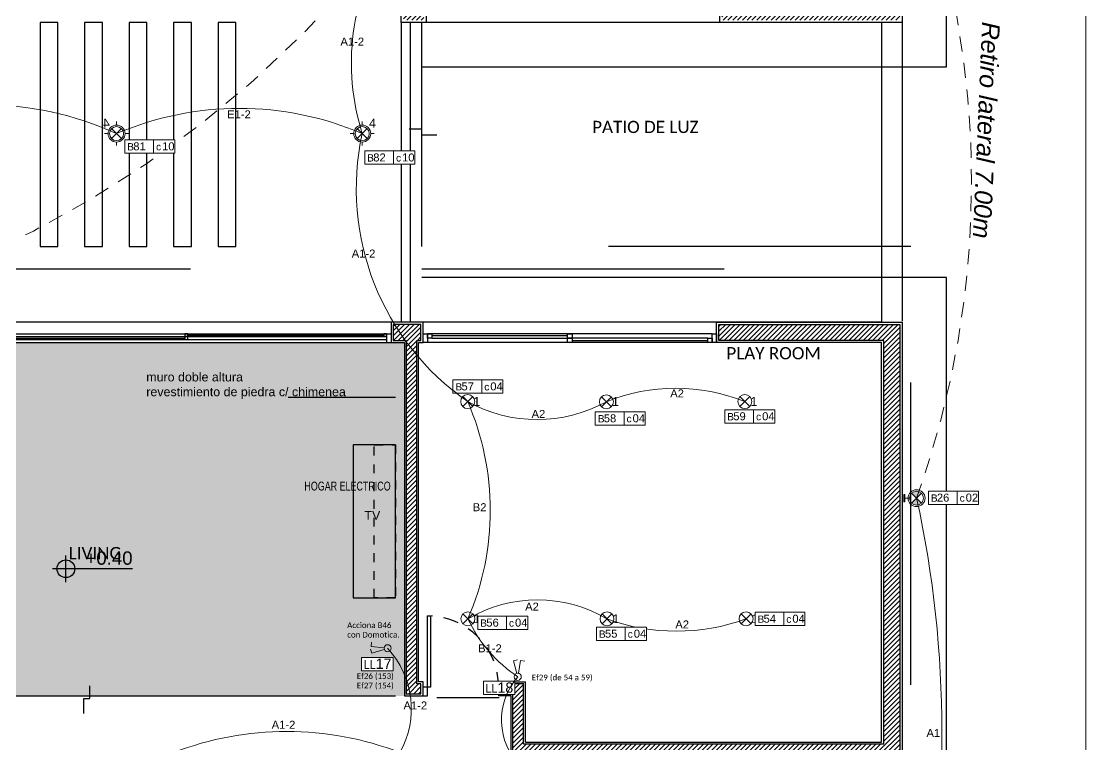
# Model space of a CAD drawing. Header units: millimetres. Extents: x 430 to 1353, y -204 to 152.
# Drawn here: x 656.76 to 668.73, y -53.11 to -44.97 of the extents above; entities that cross this region are included whole.
import ezdxf
from ezdxf.enums import TextEntityAlignment as Align

# ---------------------------------------------------------------- set-up
doc = ezdxf.new("R2010")
doc.units = ezdxf.units.MM
doc.linetypes.add('DASHED', pattern=[0.3, 0.17, -0.13])
doc.linetypes.add('HIDDENX3', pattern=[0.15, 0.1, -0.05])
doc.layers.get('0').update_dxf_attribs({"color": 250})
for name, color, linetype in [('A Eq. Fijo', 252, 'Continuous'), ('AN - Designacion Corte 1-50', 252, 'Continuous'), ('AN - Designacion Nivel 1-50', 252, 'Continuous'), ('AN - Texto 1-125', 252, 'Continuous'), ('AN - Texto 1-50', 252, 'Continuous'), ('AR - Carpinteria', 252, 'Continuous'), ('AR - Ht', 252, 'Continuous'), ('AR - Proyeccion', 252, 'DASHED'), ('AR - Vista 05', 252, 'Continuous'), ('AR - Vista 1', 252, 'Continuous'), ('AR - Vista 2', 252, 'Continuous'), ('AR - Vista 4', 252, 'Continuous'), ('ER-AA', 252, 'HIDDENX3'), ('ND- ESPACIOS', 253, 'Continuous')]:
    doc.layers.add(name, color=color, linetype=linetype)
for name, color, linetype, lineweight in [('ND-Apliques', 1, 'Continuous', 15), ('ND-GLOBAL_Notas', 252, 'Continuous', 9), ('ND-IUG-C10', 152, 'Continuous', 13), ('ND-IUG-C2', 150, 'Continuous', 13), ('ND-IUG-C3', 82, 'Continuous', 13), ('ND-IUG-C4', 190, 'Continuous', 13), ('ND-IUG-C6', 173, 'Continuous', 13), ('ND-LL_Num', 7, 'Continuous', 9), ('ND-Llaves', 92, 'Continuous', 9), ('ND-texto', 251, 'Continuous', 15), ('ND-TUG-C9', 201, 'Continuous', 30), ('vista', 252, 'Continuous', 15)]:
    doc.layers.add(name, color=color, linetype=linetype, lineweight=lineweight)
doc.styles.add('1', font='arial.ttf')
doc.styles.add('1.50 txt especificaciones', font='tahoma.ttf', dxfattribs={"height": 0.075})
doc.styles.add('50-TXT', font='GOTHIC.TTF', dxfattribs={"width": 0.75, "height": 0.1})
doc.styles.add('Arial', font='arial.ttf')
doc.styles.add('IMPLANTACION', font='arial.ttf', dxfattribs={"height": 0.3})
doc.styles.get("Standard").update_dxf_attribs({"font": 'arial.ttf'})
doc.styles.add('Texto 1 50', font='arial.ttf', dxfattribs={"height": 0.1})
doc.styles.add('Texto Simbolos 1 50', font='arial.ttf', dxfattribs={"height": 0.15})

# ---------------------------------------------------------------- blocks, each defined once
blk = doc.blocks.new('Aplique para techo exterior')
for p, q in [((0, 0.095), (0, 0.135)), ((-0.095, 0), (-0.135, 0)), ((-0.056, -0.056), (0.056, 0.056)), ((-0.056, 0.056), (0.056, -0.056)), ((0.095, 0), (0.135, 0)), ((0, -0.095), (0, -0.135))]:
    blk.add_line(p, q)
for radius in [0.0953, 0.0786]:
    blk.add_circle((0, 0), radius)
at = {"insert": (0.076, 0.167), "char_height": 0.1, "attachment_point": 1, "style": 'IMPLANTACION'}
blk.add_mtext_dynamic_manual_height_columns('4', width=0.07241, gutter_width=1.5, heights=[0], dxfattribs=at)
blk = doc.blocks.new('Aplique_ext_caja 7x7')
for p, q in [((-0.056, 0.056), (0.056, -0.056)), ((-0.056, -0.056), (0.056, 0.056))]:
    blk.add_line(p, q)
blk.add_circle((0, 0), 0.0786)
blk = doc.blocks.new('*U462')
blk.add_blockref('Aplique_ext_caja 7x7', (0, 0))
at = {"insert": (0.063, 0.052), "char_height": 0.1, "attachment_point": 1, "style": 'IMPLANTACION'}
blk.add_mtext_dynamic_manual_height_columns('1', width=0.08011, gutter_width=0.558, heights=[0], dxfattribs=at)
blk = doc.blocks.new('*U463')
blk.add_blockref('Aplique_ext_caja 7x7', (0, 0))
at = {"insert": (0.063, 0.052), "char_height": 0.1, "attachment_point": 1, "style": 'IMPLANTACION'}
blk.add_mtext_dynamic_manual_height_columns('1', width=0.08011, gutter_width=0.558, heights=[0], dxfattribs=at)
blk = doc.blocks.new('*U464')
blk.add_blockref('Aplique_ext_caja 7x7', (0, 0))
at = {"insert": (0.063, 0.052), "char_height": 0.1, "attachment_point": 1, "style": 'IMPLANTACION'}
blk.add_mtext_dynamic_manual_height_columns('1', width=0.08011, gutter_width=0.558, heights=[0], dxfattribs=at)
blk = doc.blocks.new('*U396')
blk.add_blockref('Aplique_ext_caja 7x7', (0, 0))
at = {"insert": (0.063, 0.052), "char_height": 0.1, "attachment_point": 1, "style": 'IMPLANTACION'}
blk.add_mtext_dynamic_manual_height_columns('1', width=0.08011, gutter_width=0.558, heights=[0], dxfattribs=at)
blk = doc.blocks.new('*U397')
blk.add_blockref('Aplique_ext_caja 7x7', (0, 0))
at = {"insert": (0.063, 0.052), "char_height": 0.1, "attachment_point": 1, "style": 'IMPLANTACION'}
blk.add_mtext_dynamic_manual_height_columns('1', width=0.08011, gutter_width=0.558, heights=[0], dxfattribs=at)
blk = doc.blocks.new('*U398')
blk.add_blockref('Aplique_ext_caja 7x7', (0, 0))
at = {"insert": (0.063, 0.052), "char_height": 0.1, "attachment_point": 1, "style": 'IMPLANTACION'}
blk.add_mtext_dynamic_manual_height_columns('1', width=0.08011, gutter_width=0.558, heights=[0], dxfattribs=at)
blk = doc.blocks.new('Aplieque_Cielo-tierra')
h = blk.add_hatch(color=256)
h.dxf.hatch_style = 1
h.paths.add_polyline_path([(0, 0.143), (-0.055, 0.199, 0.293406), (-0.073, 0.116, 0.107717), (-0.055, 0.088)])
h.paths.add_polyline_path([(0.074, 0.171, 0.107717), (0.056, 0.199), (0, 0.143), (0.056, 0.088, 0.293406)])
for p, q in [((-0.055, 0.199), (0.056, 0.088)), ((-0.055, 0.088), (0.056, 0.199)), ((-0.041, 0), (0.041, 0)), ((0, 0.065), (0, 0.012))]:
    blk.add_line(p, q)
blk.add_lwpolyline([(-0.041, 0), (0.041, 0), (0.041, 0.012), (-0.041, 0.012)], close=True)
for radius in [0.0953, 0.0786]:
    blk.add_circle((0, 0.143), radius)
blk = doc.blocks.new('N_Boca')
at = {"ltscale": 0.5}
blk.add_wipeout([(0, 0.15), (0.324, 0.15), (0.324, 0), (0, 0)], dxfattribs=at)
blk.add_lwpolyline([(0, 0.15), (0.324, 0.15), (0.324, 0), (0, 0)], close=True, dxfattribs=at)
at = {"ltscale": 0.5, "insert": (0.028, 0.113), "char_height": 0.0816, "attachment_point": 1, "style": '1'}
blk.add_mtext_dynamic_manual_height_columns('B', width=0.06653, gutter_width=2.041, heights=[0], dxfattribs=at)
at = {"ltscale": 0.5, "style": '1'}
blk.add_attdef('BOCA', (0.096, 0.032), '', height=0.09, dxfattribs=at)
blk = doc.blocks.new('Llave_2_puntos')
for points in [[(0, 0.11), (0, 0.256), (0.048, 0.256)], [(0.017, 0.106), (0.077, 0.24), (0.121, 0.22)]]:
    blk.add_lwpolyline(points)
blk.add_circle((0, 0.07), 0.04)
blk = doc.blocks.new('N_Llave')
at = {"ltscale": 0.5}
blk.add_wipeout([(0, 0), (0.353, 0), (0.353, 0.15), (0, 0.15)], dxfattribs=at)
blk.add_wipeout([(0, 0), (0.353, 0), (0.353, 0.15), (0, 0.15)], dxfattribs=at)
blk.add_lwpolyline([(0, 0), (0.353, 0), (0.353, 0.15), (0, 0.15)], close=True, dxfattribs=at)
at = {"ltscale": 0.5, "insert": (0.023, 0.02), "char_height": 0.1, "attachment_point": 7, "style": '1.50 txt especificaciones'}
blk.add_mtext_dynamic_manual_height_columns('LL', width=0.02479, gutter_width=0.278, heights=[0], dxfattribs=at)
at = {"ltscale": 0.5, "style": '1'}
blk.add_attdef('00', text='', height=1, dxfattribs=at).set_placement((0.157, 0.021), (0.336, 0.021), align=Align.ALIGNED)
blk = doc.blocks.new('*U491')
blk.add_lwpolyline([(0.05, 0.1), (0.05, 0.9), (0.083, 0.9), (0.083, 0.1)], close=True)
for points in [[(0, 0), (0.05, 0), (0.05, 0.1), (0, 0.1)], [(0.9, 0), (0.85, 0), (0.85, 0.1), (0.9, 0.1)]]:
    blk.add_lwpolyline(points)
at = {"color": 8, "linetype": 'DASHED'}
blk.add_arc((0.05, 0.1), 0.8, 360, 90, dxfattribs=at)
blk = doc.blocks.new('*U98')
for p, q in [((0, 0.1), (6.85, 0.1)), ((0, 0.1), (0, 0)), ((0, 0), (6.85, 0)), ((0.05, 0.1), (0.05, 0)), ((0.05, 0.067), (6.8, 0.067)), ((0.05, 0.033), (6.8, 0.033)), ((6.8, 0.1), (6.8, 0)), ((6.85, 0.1), (6.85, 0))]:
    blk.add_line(p, q)
at = {"color": 8}
for p, q in [((0.083, 0.017), (2.283, 0.017)), ((2.317, 0.05), (4.533, 0.05)), ((4.567, 0.083), (6.767, 0.083))]:
    blk.add_line(p, q, dxfattribs=at)
for points in [[(0.083, 0), (0.05, 0), (0.05, 0.033), (0.083, 0.033)], [(2.283, 0.033), (2.317, 0.033), (2.317, 0.067), (2.283, 0.067)], [(2.283, 0), (2.317, 0), (2.317, 0.033), (2.283, 0.033)], [(4.533, 0.067), (4.567, 0.067), (4.567, 0.1), (4.533, 0.1)], [(4.533, 0.033), (4.567, 0.033), (4.567, 0.067), (4.533, 0.067)], [(6.767, 0.067), (6.8, 0.067), (6.8, 0.1), (6.767, 0.1)]]:
    blk.add_lwpolyline(points, close=True)
blk = doc.blocks.new('*U494')
at = {"color": 8}
for p, q in [((1.625, 0.025), (0.1, 0.025)), ((1.675, 0.075), (3.2, 0.075))]:
    blk.add_line(p, q, dxfattribs=at)
at = {"layer": 'AR - Carpinteria'}
for p, q in [((0.05, 0.1), (3.25, 0.1)), ((0.05, 0), (3.25, 0)), ((0.1, 0.05), (1.625, 0.05)), ((3.2, 0.05), (1.675, 0.05))]:
    blk.add_line(p, q, dxfattribs=at)
for points in [[(0, 0), (0.05, 0), (0.05, 0.1), (0, 0.1)], [(0.05, 0), (0.1, 0), (0.1, 0.05), (0.05, 0.05)], [(1.675, 0.1), (1.625, 0.1), (1.625, 0.05), (1.675, 0.05)], [(1.625, 0), (1.675, 0), (1.675, 0.05), (1.625, 0.05)], [(3.25, 0.1), (3.2, 0.1), (3.2, 0.05), (3.25, 0.05)], [(3.25, 0), (3.3, 0), (3.3, 0.1), (3.25, 0.1)]]:
    blk.add_lwpolyline(points, close=True, dxfattribs=at)
blk = doc.blocks.new('PLANTA BAJA')
at = {"layer": 'AR - Ht', "true_color": 0x383838, "transparency": 33554610}
h = blk.add_hatch(dxfattribs=at)
h.set_pattern_fill('ANSI31', color=250, scale=0.012)
h.set_pattern_definition([(45, (-605.2518, -51.777135), (-0.0269407684, 0.0269407684), [])])
h.paths.add_polyline_path([(23.605, 24.735), (23.425, 24.735), (23.425, 24.69), (22.52, 24.69), (22.52, 24.63), (22.759, 24.63), (22.759, 24.58), (22.52, 24.58), (22.52, 24.52), (23.425, 24.52), (23.425, 24.45), (23.605, 24.45)])
h.paths.add_polyline_path([(18.205, 30.805), (18.025, 30.805), (18.025, 30.625), (18.205, 30.625)])
h.paths.add_polyline_path([(0.205, 16.225), (1.215, 16.225), (1.215, 16.405), (0.025, 16.405), (0.025, 10.52), (0.205, 10.52), (0.205, 11.89), (0.205, 13.002), (1.197, 13.002), (1.197, 13.068), (0.517, 13.068), (0.517, 13.118), (1.197, 13.118), (1.197, 13.182), (0.205, 13.182), (0.205, 14.957), (0.82, 14.957), (0.82, 15.077), (0.205, 15.077)])
h.paths.add_polyline_path([(4.45, 16.405), (2.165, 16.405), (2.165, 16.225), (3.625, 16.225), (3.625, 13.182), (2.638, 13.182), (2.638, 13.118), (3.318, 13.118), (3.318, 13.068), (2.638, 13.068), (2.638, 13.002), (3.625, 13.002), (3.625, 12.015), (3.805, 12.015), (3.805, 16.225), (4.45, 16.225)])
h.paths.add_polyline_path([(7.455, 16.405), (5.5, 16.405), (5.5, 16.225), (7.455, 16.225)])
h.paths.add_polyline_path([(7.34, 11.005), (3.805, 11.005), (3.805, 11.075), (3.625, 11.075), (3.625, 10.825), (4.155, 10.825), (4.155, 8.47), (3.625, 8.47), (3.625, 8.35), (4.275, 8.35), (4.275, 10.825), (7.22, 10.825), (7.22, 7.405), (7.225, 7.405), (7.225, 0.025), (7.405, 0.025), (7.405, 7.225), (7.475, 7.225), (7.475, 7.405), (7.34, 7.405)])
h.paths.add_polyline_path([(3.805, 7.405), (2.615, 7.405), (2.615, 7.815), (2.495, 7.815), (2.495, 7.405), (0.205, 7.405), (0.205, 7.96), (0.025, 7.96), (0.025, 0.025), (0.205, 0.025), (0.205, 7.225), (3.805, 7.225)])
h.paths.add_polyline_path([(11.69, 7.405), (9.89, 7.405), (9.725, 7.405), (9.725, 7.225), (11.69, 7.225)])
h.paths.add_polyline_path([(14.62, 11.005), (10.81, 11.005), (10.81, 10.825), (14.62, 10.825)])
h.paths.add_polyline_path([(18.225, 11.005), (15.875, 11.005), (15.875, 10.825), (18.055, 10.825), (18.055, 9.505), (17.475, 9.505), (17.475, 9.175), (17.215, 9.175), (17.215, 9.055), (18.055, 9.055), (18.055, 7.405), (17.47, 7.405), (17.47, 7.225), (18.035, 7.225), (18.195, 7.225), (18.22, 7.225), (18.22, 7.405), (18.175, 7.405), (18.175, 10.825), (18.225, 10.825)])
h.paths.add_polyline_path([(18.055, 9.425), (18.055, 9.175), (17.555, 9.175), (17.555, 9.425)], flags=16)
h.paths.add_polyline_path([(16.42, 7.405), (16.375, 7.405), (16.375, 9.95), (16.255, 9.95), (16.255, 7.405), (13.74, 7.405), (13.74, 7.225), (14.29, 7.225), (14.29, 5.415), (14.74, 5.415), (14.74, 7.225), (16.395, 7.225), (16.42, 7.225)])
h.paths.add_polyline_path([(23.605, 16.405), (21.57, 16.405), (21.57, 16.225), (23.425, 16.225), (23.425, 11.685), (19.375, 11.685), (19.375, 12.365), (19.255, 12.365), (19.17, 12.365), (19.17, 12.245), (19.255, 12.245), (19.255, 11.005), (19.165, 11.005), (19.165, 10.825), (19.375, 10.825), (19.375, 11.565), (23.425, 11.565), (23.425, 7.405), (21.57, 7.405), (21.57, 7.225), (23.605, 7.225)])
h.paths.add_polyline_path([(18.22, 16.405), (17.91, 16.405), (17.91, 16.225), (18.055, 16.225), (18.055, 12.25), (18.22, 12.25), (18.22, 12.36), (18.175, 12.36), (18.175, 16.225), (18.22, 16.225)])
h.paths.add_polyline_path([(21.77, 23.57), (20.762, 23.57), (20.762, 23.535), (21.362, 23.535), (21.362, 23.435), (20.762, 23.435), (20.762, 23.4), (21.66, 23.4), (21.66, 23.165), (21.77, 23.165)])
h.paths.add_polyline_path([(18.918, 23.535), (19.512, 23.535), (19.512, 23.57), (18.215, 23.57), (18.215, 23.615), (18.025, 23.615), (18.025, 19.825), (18.23, 19.825), (18.255, 19.825), (18.255, 20.005), (18.205, 20.005), (18.205, 23.4), (19.512, 23.4), (19.512, 23.435), (18.918, 23.435)])
h.paths.add_polyline_path([(23.605, 30.805), (23.355, 30.805), (23.355, 30.625), (23.425, 30.625), (23.425, 26.15), (21.66, 26.15), (21.66, 24.52), (21.77, 24.52), (21.77, 26.04), (23.425, 26.04), (23.425, 25.785), (23.605, 25.785)])
h.paths.add_polyline_path([(3.825, 20.005), (2.375, 20.005), (2.375, 20.055), (2.265, 20.055), (2.265, 20.005), (0.205, 20.005), (0.205, 20.055), (0.025, 20.055), (0.025, 19.825), (3.825, 19.825)])
h.paths.add_polyline_path([(5.605, 23.61), (5.425, 23.61), (5.425, 20.005), (5.375, 20.005), (5.375, 19.825), (5.4, 19.825), (5.605, 19.825)])
h.paths.add_polyline_path([(5.605, 30.805), (5.425, 30.805), (5.425, 30.625), (5.605, 30.625)])
h.paths.add_polyline_path([(0.21, 21.41), (0.21, 21.66), (0.36, 21.66), (0.36, 21.41)], flags=16)
h.paths.add_polyline_path([(0.435, 21.66), (2.265, 21.66), (2.265, 20.905), (2.375, 20.905), (2.375, 21.66), (4.055, 21.66), (4.055, 20.96), (4.165, 20.96), (4.165, 21.635), (4.165, 22.685), (4.015, 22.685), (4.015, 21.77), (1.965, 21.77), (1.965, 22.685), (1.815, 22.685), (1.815, 21.77), (0.42, 21.77), (0.205, 21.77), (0.205, 30.625), (0.275, 30.625), (0.275, 30.805), (0.23, 30.805), (0.025, 30.805), (0.025, 21.085), (0.205, 21.085), (0.205, 21.335), (0.435, 21.335)])
h.paths.add_polyline_path([(1.995, 8.74), (1.995, 9.055), (2.445, 9.055), (2.445, 8.74)], flags=16)
h.paths.add_polyline_path([(2.615, 9.035), (2.615, 9.175), (0.205, 9.175), (0.205, 9.47), (0.025, 9.47), (0.025, 9.035), (0.025, 9.01), (0.205, 9.01), (0.205, 9.055), (1.915, 9.055), (1.915, 8.66), (2.615, 8.66)])
h.paths.add_polyline_path([(23.425, 21.935), (23.17, 21.935), (23.17, 22.09), (23.425, 22.09)], flags=16)
h.paths.add_polyline_path([(23.605, 23.4), (23.425, 23.4), (23.425, 23.335), (22.62, 23.335), (22.62, 23.275), (22.859, 23.275), (22.859, 23.225), (22.62, 23.225), (22.62, 23.165), (23.425, 23.165), (23.425, 22.165), (23.095, 22.165), (23.095, 21.935), (21.795, 21.935), (21.66, 21.935), (21.66, 21.865), (21.795, 21.865), (23.425, 21.865), (23.425, 20.005), (21.77, 20.005), (21.77, 21.115), (21.66, 21.115), (21.66, 20.005), (21.605, 20.005), (21.605, 19.825), (21.64, 19.825), (23.605, 19.825)])
at = {"layer": 'AR - Ht', "transparency": 33554559}
h = blk.add_hatch(color=254, dxfattribs=at)
h.dxf.hatch_style = 1
h.paths.add_polyline_path([(10.995, 12.225), (17.935, 12.225), (17.935, 16.2), (10.995, 16.2)])
at = {"layer": 'AR - Ht', "transparency": 33554511}
h = blk.add_hatch(color=12, dxfattribs=at)
h.dxf.hatch_style = 1
h.paths.add_polyline_path([(18.055, 15.97), (18.055, 16.2), (17.935, 16.2), (17.935, 15.97), (17.935, 12.225), (18.055, 12.225)])
at = {"layer": 'A Eq. Fijo', "ltscale": 0.5}
blk.add_lwpolyline([(17.935, 15.05), (17.458, 15.05), (17.458, 13.33), (17.935, 13.33)], close=True, dxfattribs=at)
at = {"layer": 'AN - Designacion Corte 1-50'}
blk.add_lwpolyline([(18.398, 18.531), (18.23, 18.531), (18.23, 18.599), (18.087, 18.599)], dxfattribs=at)
at = {"layer": 'AR - Carpinteria'}
for p, q in [((21.58, 19.8), (18.28, 19.8)), ((17.895, 16.43), (7.485, 16.43)), ((21.545, 16.43), (18.24, 16.43)), ((22.99, 16.43), (19.525, 16.43))]:
    blk.add_line(p, q, dxfattribs=at)
at = {"layer": 'AR - Proyeccion', "ltscale": 20}
for points in [[(13.94, 19.8), (13.94, 17.28), (14.14, 17.28), (14.14, 19.8), (13.94, 19.8)], [(14.44, 19.8), (14.44, 17.28), (14.64, 17.28), (14.64, 19.8), (14.44, 19.8)], [(14.795, 6.35), (23.73, 6.35), (23.73, 17.28), (18.23, 17.28), (18.23, 19.8)], [(14.94, 19.8), (14.94, 17.28), (15.14, 17.28), (15.14, 19.8), (14.94, 19.8)], [(15.44, 19.8), (15.44, 17.28), (15.64, 17.28), (15.64, 19.8), (15.44, 19.8)], [(15.94, 19.8), (15.94, 17.28), (16.14, 17.28), (16.14, 19.8), (15.94, 19.8)]]:
    blk.add_lwpolyline(points, dxfattribs=at)
blk.add_lwpolyline([(0.23, 17.03), (23.4, 17.03), (23.4, 16.43), (0.23, 16.43)], close=True, dxfattribs=at)
at = {"layer": 'AR - Vista 05'}
for p, q in [((18, 19.8), (18, 23.64)), ((18.28, 20.03), (18.28, 19.8)), ((18.23, 19.8), (18, 19.8)), ((18.28, 19.8), (18.23, 19.8)), ((21.545, 16.2), (21.545, 16.43)), ((21.545, 16.43), (23.63, 16.43)), ((23.63, 16.43), (23.63, 7.2)), ((23.4, 16.2), (21.545, 16.2)), ((23.4, 11.705), (23.4, 16.2)), ((19.145, 12.225), (19.145, 12.385)), ((19.145, 12.385), (19.395, 12.385)), ((19.395, 11.705), (19.395, 12.385)), ((19.235, 12.225), (19.145, 12.225)), ((19.235, 11.025), (19.235, 12.225)), ((19.395, 11.705), (23.4, 11.705))]:
    blk.add_line(p, q, dxfattribs=at)
for points in [[(23.63, 23.425), (23.63, 19.8), (21.64, 19.8), (21.58, 19.8), (21.58, 20.03)], [(18.245, 12.225), (18.245, 12.385), (18.195, 12.385), (18.195, 16.2), (18.245, 16.2), (18.245, 16.43), (17.885, 16.43), (17.885, 16.2), (18.035, 16.2), (18.035, 12.225), (18.245, 12.225)]]:
    blk.add_lwpolyline(points, dxfattribs=at)
at = {"layer": 'AR - Vista 1'}
blk.add_line((10.995, 12.225), (17.935, 12.225), dxfattribs=at)
for points in [[(18.23, 19.3), (24.13, 19.3), (24.13, 30.83), (24.13, 31.33), (18, 31.33), (18, 30.83)], [(14.795, 7.2), (14.795, 6.7), (23.63, 6.7), (24.13, 6.7), (24.13, 16.43), (24.13, 16.93), (18.23, 16.93)]]:
    blk.add_lwpolyline(points, dxfattribs=at)
at = {"layer": 'AR - Vista 2'}
for points in [[(18, 19.8), (18, 16.43)], [(18.1, 19.8), (18.1, 16.43)], [(23.4, 19.8), (23.4, 16.43)], [(23.63, 19.8), (23.63, 16.44)]]:
    blk.add_lwpolyline(points, dxfattribs=at)
at = {"layer": 'AR - Vista 4'}
for p, q in [((21.57, 16.225), (21.57, 16.405)), ((21.57, 16.405), (23.605, 16.405)), ((23.605, 16.405), (23.605, 7.225)), ((23.425, 16.225), (21.57, 16.225)), ((23.425, 11.685), (23.425, 16.225)), ((19.17, 12.245), (19.17, 12.365)), ((19.17, 12.365), (19.375, 12.365)), ((19.375, 11.685), (19.375, 12.365)), ((19.255, 12.245), (19.17, 12.245)), ((19.255, 11.005), (19.255, 12.245)), ((19.375, 11.685), (23.425, 11.685))]:
    blk.add_line(p, q, dxfattribs=at)
blk.add_lwpolyline([(18.22, 12.25), (18.22, 12.36), (18.175, 12.36), (18.175, 16.225), (18.22, 16.225), (18.22, 16.405), (17.91, 16.405), (17.91, 16.225), (18.055, 16.225), (18.055, 12.25)], close=True, dxfattribs=at)
at = {"layer": 'AR - Carpinteria'}
for name, p in [('*U98', (11.035, 16.2)), ('*U491', (18.245, 12.225))]:
    blk.add_blockref(name, p, dxfattribs=at)
at = {"layer": 'AR - Carpinteria', "xscale": -1}
blk.add_blockref('*U494', (21.545, 16.2), dxfattribs=at)
blk = doc.blocks.new('Designacion Nivel Planta 1 50')
h = blk.add_hatch(color=256)
h.dxf.hatch_style = 1
h.paths.add_polyline_path([(0, 0.1, 0.414214), (-0.1, 0), (0, 0)])
h.paths.add_polyline_path([(0.1, 0), (0, 0), (0, -0.1, 0.414214)])
for p, q in [((0, -0.15), (0, 0.15)), ((0.75, 0), (-0.15, 0))]:
    blk.add_line(p, q)
blk.add_circle((0, 0), 0.1)
at = {"style": 'Texto Simbolos 1 50'}
blk.add_attdef('NIVEL', text='', height=0.15, dxfattribs=at).set_placement((0.75, 0), align=Align.BOTTOM_RIGHT)
blk = doc.blocks.new('Circuito')
at = {"ltscale": 0.5}
blk.add_wipeout([(0, 0.15), (0.238, 0.15), (0.238, 0), (0, 0)], dxfattribs=at)
blk.add_lwpolyline([(0, 0.15), (0.238, 0.15), (0.238, 0), (0, 0)], close=True, dxfattribs=at)
at = {"ltscale": 0.5, "insert": (0.028, 0.113), "char_height": 0.0816, "attachment_point": 1, "style": '1'}
blk.add_mtext_dynamic_manual_height_columns('c', width=0.06653, gutter_width=2.041, heights=[0], dxfattribs=at)
at = {"ltscale": 0.5, "style": '1'}
blk.add_attdef('BOCA', (0.096, 0.032), '', height=0.09, dxfattribs=at)

msp = doc.modelspace()

# ---------------------------------------------------------------- linework, layer by layer
at = {"layer": 'AN - Designacion Corte 1-50'}
msp.add_lwpolyline([(657.465, -52.759), (657.465, -52.593), (657.533, -52.593), (657.533, -52.448)], dxfattribs=at)
at = {"layer": 'AN - Texto 1-125'}
msp.add_line((659.761, -49.203), (660.969, -49.203), dxfattribs=at)
at = {"layer": 'ER-AA'}
msp.add_lwpolyline([(660.969, -51.458), (660.731, -51.458), (660.731, -49.738), (660.969, -49.738)], close=True, dxfattribs=at)
at = {"layer": 'ND-GLOBAL_Notas'}
msp.add_lwpolyline([(641.065, -25.442), (668.729, -25.442), (668.729, -66.758), (641.065, -66.758)], close=True, dxfattribs=at)
at = {"layer": 'ND-IUG-C10'}
for centre, radius, start, end in [((663.116, -45.445), 2.643, 147.8881, 197.4501), ((656.334, -49.52), 3.608, 65.4489, 114.5543), ((659.214, -49.449), 3.495, 66.7281, 113.2683)]:
    msp.add_arc(centre, radius, start, end, dxfattribs=at)
at = {"layer": 'ND-IUG-C2'}
msp.add_arc((654.841, -52.963), 12.271, 347.6475, 12.3525, dxfattribs=at)
at = {"layer": 'ND-IUG-C3'}
msp.add_arc((659.747, -56.496), 3.534, 68.908, 111.092, dxfattribs=at)
at = {"layer": 'ND-IUG-C4'}
for centre, radius, start, end in [((664.12, -51.188), 2.086, 68.1412, 111.9548), ((662.562, -47.843), 1.611, 241.0146, 298.8895), ((658.96, -50.477), 3.075, 336.6518, 23.4735), ((662.565, -53.021), 1.539, 59.4703, 120.5297), ((664.128, -49.555), 2.279, 249.9397, 290.0603)]:
    msp.add_arc(centre, radius, start, end, dxfattribs=at)
at = {"layer": 'ND-TUG-C9'}
msp.add_line((662.133, -52.583), (661.433, -52.583), dxfattribs=at)

# ---------------------------------------------------------------- block references
at = {"layer": 'AN - Designacion Nivel 1-50'}
msp.add_blockref('Designacion Nivel Planta 1 50', (657.263, -51.132), dxfattribs=at).add_auto_attribs({'NIVEL': '+0.40'})
at = {"layer": 'AR - Vista 05'}
msp.add_blockref('PLANTA BAJA', (643.034, -64.788), dxfattribs=at)
at = {"layer": 'ND-Apliques', "xscale": -1}
msp.add_blockref('Aplique para techo exterior', (657.833, -46.238), dxfattribs=at)
at = {"layer": 'ND-Apliques'}
for name, p in [('Aplique para techo exterior', (660.595, -46.238)), ('*U462', (661.781, -49.252)), ('*U396', (663.34, -49.254)), ('*U463', (664.897, -49.252)), ('*U397', (661.783, -51.696)), ('*U398', (663.347, -51.696)), ('*U464', (664.91, -51.696))]:
    msp.add_blockref(name, p, dxfattribs=at)
at = {"layer": 'ND-Apliques', "xscale": -1, "rotation": 270}
msp.add_blockref('Aplieque_Cielo-tierra', (666.684, -50.338), dxfattribs=at)
at = {"layer": 'ND-Llaves'}
for p, rotation in [((660.947, -52.005), 107.8037437636527), ((662.361, -52.415), 14.7073630908291)]:
    msp.add_blockref('Llave_2_puntos', p, dxfattribs=dict(at, rotation=rotation))

# ---------------------------------------------------------------- texts
at = {"layer": 'AN - Texto 1-50', "char_height": 0.1, "attachment_point": 1, "style": 'Texto 1 50'}
for s, insert in [('muro doble altura ^Jrevestimiento de piedra c/ chimenea', (658.167, -48.925)), ('TV', (660.62, -50.481))]:
    msp.add_mtext_dynamic_manual_height_columns(s, width=2.55502, gutter_width=0.99, heights=[0], dxfattribs=dict(at, insert=insert))
at = {"layer": 'ER-AA', "style": '50-TXT', "width": 0.75}
msp.add_text('HOGAR ELECTRICO', height=0.1, dxfattribs=at).set_placement((659.945, -50.252))
at = {"layer": 'ND- ESPACIOS', "char_height": 0.15, "attachment_point": 1, "rotation": 0.0046}
for s, insert in [('{\\fCalibri|b0|i0|c0|p34;\\H0.91667x;PATIO DE LUZ}', (663.18, -46.094)), ('{\\fCalibri|b0|i0|c0|p34;\\H0.91667x;PLAY ROOM}', (664.689, -48.639)), ('{\\fCalibri|b0|i0|c0|p34;\\H0.91667x;LIVING}', (657.295, -50.888))]:
    msp.add_mtext_dynamic_manual_height_columns(s, width=1.19182, gutter_width=10.176, heights=[0.357], dxfattribs=dict(at, insert=insert))
at = {"layer": 'ND-LL_Num', "char_height": 0.07, "attachment_point": 1, "rotation": 0.0046}
for s, width, heights, insert in [('{\\fCalibri|b0|i0|c0|p34;\\H0.91667x;Acciona B46 con Domotica.}', 0.66084, [0.191], (660.426, -51.735)), ('{\\fCalibri|b0|i0|c0|p34;\\H0.91667x;Ef26 (153)\\PEf27 (154)}', 0.51622, [0.284], (660.534, -52.307)), ('{\\fCalibri|b0|i0|c0|p34;\\H0.91667x;Ef29 (de 54 a 59)}', 0.72582, [0.324], (662.501, -52.323))]:
    msp.add_mtext_dynamic_manual_height_columns(s, width=width, gutter_width=10.291, heights=heights, dxfattribs=dict(at, insert=insert))
at = {"layer": 'ND-texto', "style": 'Arial'}
for s, p in [('A1-2', (660.35, -45.248)), ('E1-2', (659.076, -46.066)), ('A1-2', (660.477, -47.632)), ('A2', (664.058, -49.205)), ('A2', (662.499, -49.436)), ('B2', (661.838, -50.485)), ('A2', (662.427, -51.603)), ('A2', (664.115, -51.804)), ('B1-2', (661.898, -52.072)), ('A1-2', (661.059, -52.715)), ('A1-2', (659.577, -52.932)), ('A1', (666.939, -53.024))]:
    msp.add_text(s, height=0.09, dxfattribs=at).set_placement(p)
at = {"layer": 'vista', "insert": (667.562, -44.977), "char_height": 0.2, "attachment_point": 7, "rotation": 267.5577}
msp.add_mtext_dynamic_manual_height_columns('{\\fArial|b0|i1|c0|p34;Retiro lateral 7.00m}', width=3.29557, gutter_width=1, heights=[0.488], dxfattribs=at)

# ---------------------------------------------------------------- next in the draw order: block references
at = {"layer": 'ND-IUG-C10'}
for p, values in [((657.925, -46.458), {'BOCA': '81'}), ((660.623, -46.583), {'BOCA': '82'})]:
    msp.add_blockref('N_Boca', p, dxfattribs=at).add_auto_attribs(values)
at = {"layer": 'ND-IUG-C2'}
msp.add_blockref('N_Boca', (666.96, -50.409), dxfattribs=at).add_auto_attribs({'BOCA': '26'})
at = {"layer": 'ND-IUG-C4'}
for p, values in [((661.615, -49.158), {'BOCA': '57'}), ((663.215, -49.517), {'BOCA': '58'}), ((664.671, -49.494), {'BOCA': '59'}), ((661.894, -51.815), {'BOCA': '56'}), ((665.011, -51.771), {'BOCA': '54'}), ((663.228, -51.939), {'BOCA': '55'})]:
    msp.add_blockref('N_Boca', p, dxfattribs=at).add_auto_attribs(values)
at = {"layer": 'ND-LL_Num'}
ref = msp.add_blockref('N_Llave', (660.588, -52.279), dxfattribs=at)
ref.add_attrib('00', '17', dxfattribs={"layer": '0', "ltscale": 0.5, "height": 0.1148, "style": '1'}).set_placement((660.746, -52.258), (660.924, -52.258), align=Align.ALIGNED)

# ---------------------------------------------------------------- next in the draw order: linework, layer by layer
at = {"layer": 'ND-IUG-C10'}
msp.add_arc((663.44, -46.859), 2.912, 167.6917, 235.2658, dxfattribs=at)
at = {"layer": 'ND-IUG-C2', "linetype": 'DASHED'}
msp.add_arc((656.936, -46.784), 10.51, 340.2384, 20.0816, dxfattribs=at)
at = {"layer": 'ND-IUG-C3'}
msp.add_arc((660.143, -52.708), 1.004, 330.7831, 42.7225, dxfattribs=at)
at = {"layer": 'ND-IUG-C4'}
msp.add_arc((663.205, -51.04), 1.565, 204.7682, 236.6106, dxfattribs=at)
at = {"layer": 'ND-IUG-C6', "linetype": 'DASHED'}
msp.add_arc((651.356, -36.588), 12.091, 265.5351, 322.0467, dxfattribs=at)

# ---------------------------------------------------------------- next in the draw order: block references
at = {"layer": 'ND-IUG-C4'}
for p in [(661.939, -49.158), (663.539, -49.517), (664.995, -49.494), (665.335, -51.771), (663.552, -51.939)]:
    msp.add_blockref('Circuito', p, dxfattribs=at).add_auto_attribs({'BOCA': '04'})

# ---------------------------------------------------------------- next in the draw order: block references
at = {"layer": 'ND-IUG-C10'}
for p in [(658.249, -46.458), (660.947, -46.583)]:
    msp.add_blockref('Circuito', p, dxfattribs=at).add_auto_attribs({'BOCA': '10'})
at = {"layer": 'ND-IUG-C2'}
msp.add_blockref('Circuito', (667.284, -50.409), dxfattribs=at).add_auto_attribs({'BOCA': '02'})
at = {"layer": 'ND-IUG-C4'}
msp.add_blockref('Circuito', (662.217, -51.815), dxfattribs=at).add_auto_attribs({'BOCA': '04'})
at = {"layer": 'ND-LL_Num'}
ref = msp.add_blockref('N_Llave', (661.957, -52.547), dxfattribs=at)
ref.add_attrib('00', '18', dxfattribs={"layer": '0', "ltscale": 0.5, "height": 0.1148, "style": '1'}).set_placement((662.115, -52.526), (662.293, -52.526), align=Align.ALIGNED)

# ---------------------------------------------------------------- next in the draw order: linework, layer by layer
at = {"layer": 'ND-IUG-C4'}
msp.add_arc((662.909, -52.836), 0.748, 139.1704, 224.4118, dxfattribs=at)

doc.saveas('drawing.dxf')
